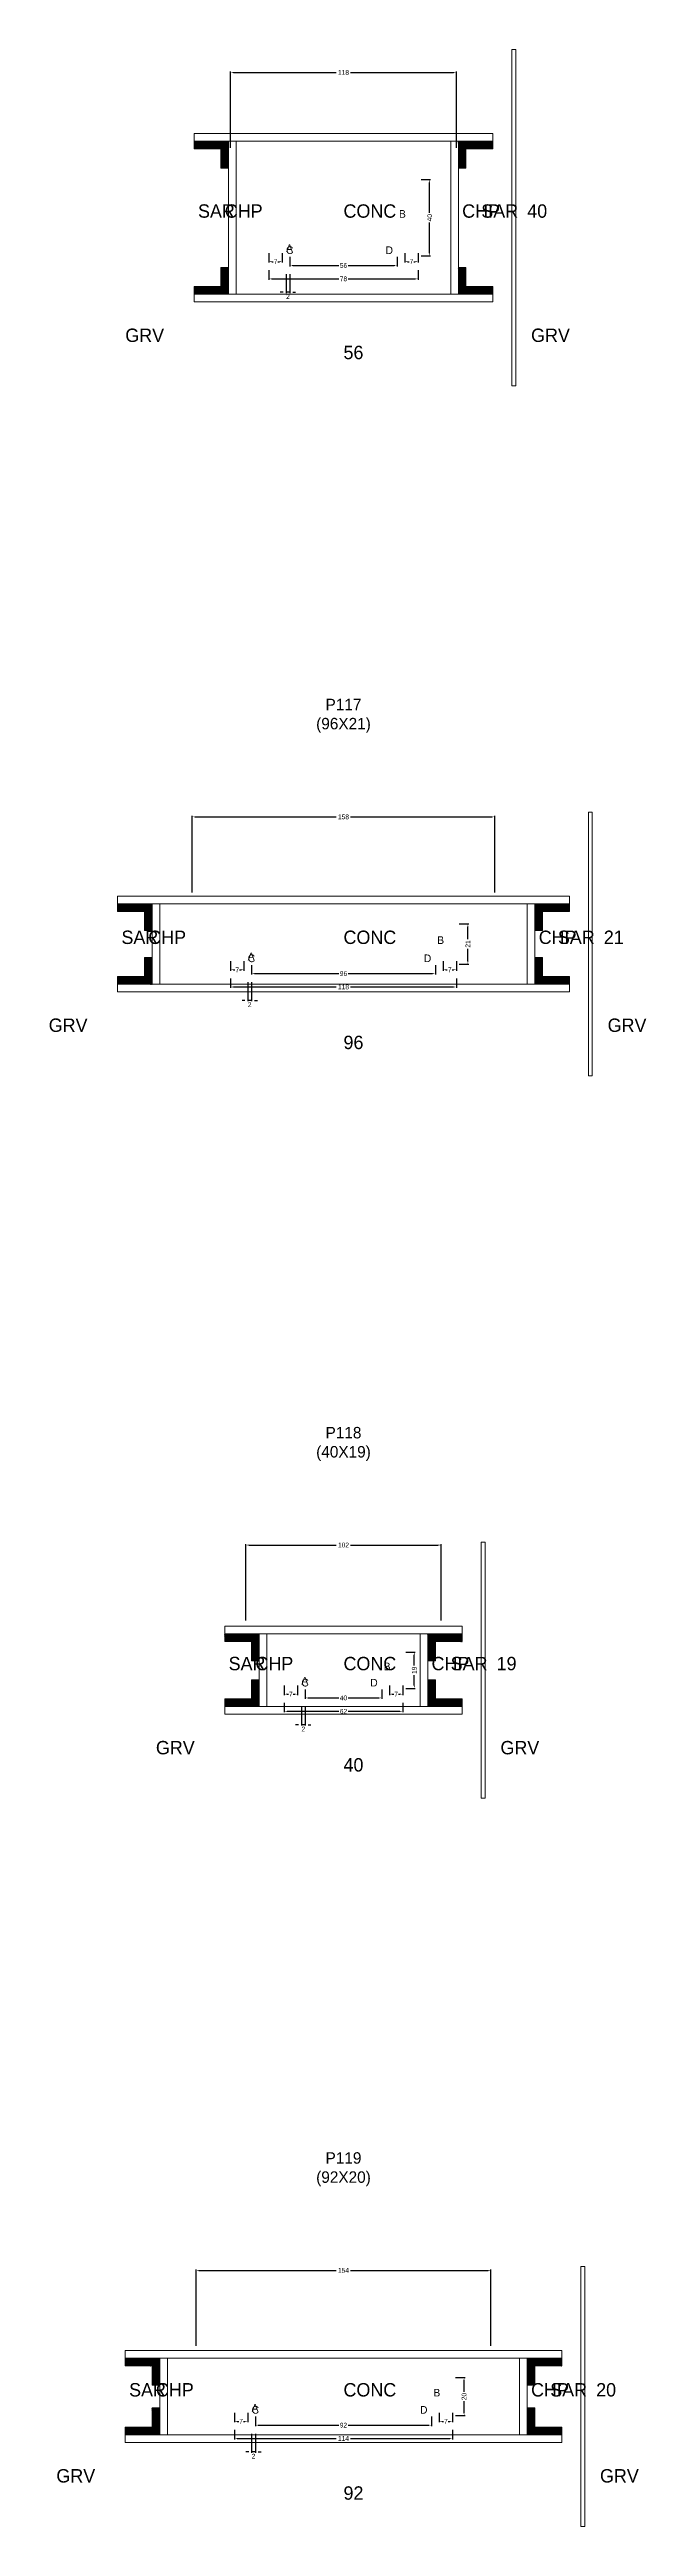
# Model space of a CAD drawing. Header units: centimetres. Extents: x -10500 to 4121, y -45226 to 295.
# Drawn here: x -154 to 158, y -26528 to -25232 of the extents above; entities that cross this region are included whole.
import ezdxf

# ---------------------------------------------------------------- set-up
doc = ezdxf.new("R2010")
doc.units = ezdxf.units.CM
for name, color, linetype in [('COTA', 241, 'Continuous'), ('Hachura', 251, 'Continuous'), ('NOMENCLATURA', 7, 'Continuous'), ('SARRAFO', 251, 'Continuous'), ('Texto Seção', 7, 'Continuous')]:
    doc.layers.add(name, color=color, linetype=linetype)
doc.dimstyles.new('cotax2', dxfattribs={"dimtxt": 2.5, "dimasz": 1.5, "dimexe": 0.5, "dimexo": 0.5, "dimgap": 0.5, "dimtad": 1, "dimcen": 2.5, "dimazin": 3, "dimtfac": 1, "dimtmove": 0, "dimatfit": 3})

# ---------------------------------------------------------------- blocks, each defined once
blk = doc.blocks.new('_CLOSEDFILLED')
at = {"color": 0, "linetype": 'BYBLOCK'}
blk.add_solid([(-1, 0.16), (0, 0), (-1, -0.16)], dxfattribs=at)
blk = doc.blocks.new('*D1756')
for p, q in [((-39, -25347.5), (-39, -25352.5)), ((39, -25347.5), (39, -25352.5)), ((-37.5, -25352), (-2.5, -25352)), ((2.5, -25352), (37.5, -25352))]:
    blk.add_line(p, q)
at = {"layer": 'Defpoints'}
for p in [(-39, -25347), (39, -25347), (-39, -25352)]:
    blk.add_point(p, dxfattribs=at)
at = {"layer": 'COTA', "xscale": 1.5, "yscale": 1.5, "rotation": 180}
blk.add_blockref('_CLOSEDFILLED', (-39, -25352), dxfattribs=at)
at = {"layer": 'COTA', "xscale": 1.5, "yscale": 1.5}
blk.add_blockref('_CLOSEDFILLED', (39, -25352), dxfattribs=at)
at = {"layer": 'COTA', "insert": (0, -25352), "char_height": 2.5, "attachment_point": 5}
blk.add_mtext('78', dxfattribs=at)
blk = doc.blocks.new('*D1757')
for p, q in [((-28, -25340.5), (-28, -25345.5)), ((-26.5, -25345), (-2.5, -25345)), ((2.5, -25345), (26.5, -25345)), ((28, -25340.5), (28, -25345.5))]:
    blk.add_line(p, q)
at = {"layer": 'Defpoints'}
for p in [(-28, -25340), (-28, -25345), (28, -25340)]:
    blk.add_point(p, dxfattribs=at)
at = {"layer": 'COTA', "xscale": 1.5, "yscale": 1.5, "rotation": 180}
blk.add_blockref('_CLOSEDFILLED', (-28, -25345), dxfattribs=at)
at = {"layer": 'COTA', "xscale": 1.5, "yscale": 1.5}
blk.add_blockref('_CLOSEDFILLED', (28, -25345), dxfattribs=at)
at = {"layer": 'COTA', "insert": (0, -25345), "char_height": 2.5, "attachment_point": 5}
blk.add_mtext('56', dxfattribs=at)
blk = doc.blocks.new('*D1758')
for p, q in [((40.5, -25300), (45.5, -25300)), ((45, -25317.5), (45, -25301.5)), ((45, -25338.5), (45, -25322.5)), ((40.5, -25340), (45.5, -25340))]:
    blk.add_line(p, q)
at = {"layer": 'Defpoints'}
for p in [(40, -25300), (40, -25340), (45, -25340)]:
    blk.add_point(p, dxfattribs=at)
at = {"layer": 'COTA', "xscale": 1.5, "yscale": 1.5}
for p, rotation in [((45, -25300), 90), ((45, -25340), 270)]:
    blk.add_blockref('_CLOSEDFILLED', p, dxfattribs=dict(at, rotation=rotation))
at = {"layer": 'COTA', "insert": (45, -25320), "char_height": 2.5, "attachment_point": 5, "rotation": 90}
blk.add_mtext('40', dxfattribs=at)
blk = doc.blocks.new('*D1759')
for p, q in [((-39, -25338.5), (-39, -25343.5)), ((-37.5, -25343), (-36.75, -25343)), ((-34.25, -25343), (-33.5, -25343)), ((-32, -25338.5), (-32, -25343.5))]:
    blk.add_line(p, q)
at = {"layer": 'Defpoints'}
for p in [(-39, -25338), (-39, -25343), (-32, -25338)]:
    blk.add_point(p, dxfattribs=at)
at = {"layer": 'COTA', "xscale": 1.5, "yscale": 1.5, "rotation": 180}
blk.add_blockref('_CLOSEDFILLED', (-39, -25343), dxfattribs=at)
at = {"layer": 'COTA', "xscale": 1.5, "yscale": 1.5}
blk.add_blockref('_CLOSEDFILLED', (-32, -25343), dxfattribs=at)
at = {"layer": 'COTA', "insert": (-35.5, -25343), "char_height": 2.5, "attachment_point": 5}
blk.add_mtext('7', dxfattribs=at)
blk = doc.blocks.new('*D1760')
for p, q in [((32, -25338.5), (32, -25343.5)), ((33.5, -25343), (34.25, -25343)), ((36.75, -25343), (37.5, -25343)), ((39, -25338.5), (39, -25343.5))]:
    blk.add_line(p, q)
at = {"layer": 'Defpoints'}
for p in [(32, -25338), (32, -25343), (39, -25338)]:
    blk.add_point(p, dxfattribs=at)
at = {"layer": 'COTA', "xscale": 1.5, "yscale": 1.5, "rotation": 180}
blk.add_blockref('_CLOSEDFILLED', (32, -25343), dxfattribs=at)
at = {"layer": 'COTA', "xscale": 1.5, "yscale": 1.5}
blk.add_blockref('_CLOSEDFILLED', (39, -25343), dxfattribs=at)
at = {"layer": 'COTA', "insert": (35.5, -25343), "char_height": 2.5, "attachment_point": 5}
blk.add_mtext('7', dxfattribs=at)
blk = doc.blocks.new('*D1761')
for p, q in [((-59, -25283.5), (-59, -25243.5)), ((-57.5, -25244), (-3.75, -25244)), ((3.75, -25244), (57.5, -25244)), ((59, -25283.5), (59, -25243.5))]:
    blk.add_line(p, q)
at = {"layer": 'Defpoints'}
for p in [(-59, -25244), (-59, -25284), (59, -25284)]:
    blk.add_point(p, dxfattribs=at)
at = {"layer": 'COTA', "xscale": 1.5, "yscale": 1.5, "rotation": 180}
blk.add_blockref('_CLOSEDFILLED', (-59, -25244), dxfattribs=at)
at = {"layer": 'COTA', "xscale": 1.5, "yscale": 1.5}
blk.add_blockref('_CLOSEDFILLED', (59, -25244), dxfattribs=at)
at = {"layer": 'COTA', "insert": (0, -25244), "char_height": 2.5, "attachment_point": 5}
blk.add_mtext('118', dxfattribs=at)
blk = doc.blocks.new('*D1782')
for p, q in [((-59, -25718), (-59, -25723)), ((-57.5, -25722.5), (-3.75, -25722.5)), ((3.75, -25722.5), (57.5, -25722.5)), ((59, -25718), (59, -25723))]:
    blk.add_line(p, q)
at = {"layer": 'Defpoints'}
for p in [(-59, -25717.5), (-59, -25722.5), (59, -25717.5)]:
    blk.add_point(p, dxfattribs=at)
at = {"layer": 'COTA', "xscale": 1.5, "yscale": 1.5, "rotation": 180}
blk.add_blockref('_CLOSEDFILLED', (-59, -25722.5), dxfattribs=at)
at = {"layer": 'COTA', "xscale": 1.5, "yscale": 1.5}
blk.add_blockref('_CLOSEDFILLED', (59, -25722.5), dxfattribs=at)
at = {"layer": 'COTA', "insert": (0, -25722.5), "char_height": 2.5, "attachment_point": 5}
blk.add_mtext('118', dxfattribs=at)
blk = doc.blocks.new('*D1783')
for p, q in [((-48, -25711), (-48, -25716)), ((48, -25711), (48, -25716)), ((-46.5, -25715.5), (-2.5, -25715.5)), ((2.5, -25715.5), (46.5, -25715.5))]:
    blk.add_line(p, q)
at = {"layer": 'Defpoints'}
for p in [(-48, -25710.5), (48, -25710.5), (-48, -25715.5)]:
    blk.add_point(p, dxfattribs=at)
at = {"layer": 'COTA', "xscale": 1.5, "yscale": 1.5, "rotation": 180}
blk.add_blockref('_CLOSEDFILLED', (-48, -25715.5), dxfattribs=at)
at = {"layer": 'COTA', "xscale": 1.5, "yscale": 1.5}
blk.add_blockref('_CLOSEDFILLED', (48, -25715.5), dxfattribs=at)
at = {"layer": 'COTA', "insert": (0, -25715.5), "char_height": 2.5, "attachment_point": 5}
blk.add_mtext('96', dxfattribs=at)
blk = doc.blocks.new('*D1784')
for p, q in [((60.5, -25689.5), (65.5, -25689.5)), ((65, -25697.5), (65, -25691)), ((60.5, -25710.5), (65.5, -25710.5)), ((65, -25709), (65, -25702.5))]:
    blk.add_line(p, q)
at = {"layer": 'Defpoints'}
for p in [(60, -25689.5), (60, -25710.5), (65, -25710.5)]:
    blk.add_point(p, dxfattribs=at)
at = {"layer": 'COTA', "xscale": 1.5, "yscale": 1.5}
for p, rotation in [((65, -25689.5), 90), ((65, -25710.5), 270)]:
    blk.add_blockref('_CLOSEDFILLED', p, dxfattribs=dict(at, rotation=rotation))
at = {"layer": 'COTA', "insert": (65, -25700), "char_height": 2.5, "attachment_point": 5, "rotation": 90}
blk.add_mtext('21', dxfattribs=at)
blk = doc.blocks.new('*D1785')
for p, q in [((-59, -25709), (-59, -25714)), ((-52, -25709), (-52, -25714)), ((-57.5, -25713.5), (-56.75, -25713.5)), ((-54.25, -25713.5), (-53.5, -25713.5))]:
    blk.add_line(p, q)
at = {"layer": 'Defpoints'}
for p in [(-59, -25708.5), (-52, -25708.5), (-59, -25713.5)]:
    blk.add_point(p, dxfattribs=at)
at = {"layer": 'COTA', "xscale": 1.5, "yscale": 1.5, "rotation": 180}
blk.add_blockref('_CLOSEDFILLED', (-59, -25713.5), dxfattribs=at)
at = {"layer": 'COTA', "xscale": 1.5, "yscale": 1.5}
blk.add_blockref('_CLOSEDFILLED', (-52, -25713.5), dxfattribs=at)
at = {"layer": 'COTA', "insert": (-55.5, -25713.5), "char_height": 2.5, "attachment_point": 5}
blk.add_mtext('7', dxfattribs=at)
blk = doc.blocks.new('*D1786')
for p, q in [((52, -25709), (52, -25714)), ((59, -25709), (59, -25714)), ((53.5, -25713.5), (54.25, -25713.5)), ((56.75, -25713.5), (57.5, -25713.5))]:
    blk.add_line(p, q)
at = {"layer": 'Defpoints'}
for p in [(52, -25708.5), (59, -25708.5), (52, -25713.5)]:
    blk.add_point(p, dxfattribs=at)
at = {"layer": 'COTA', "xscale": 1.5, "yscale": 1.5, "rotation": 180}
blk.add_blockref('_CLOSEDFILLED', (52, -25713.5), dxfattribs=at)
at = {"layer": 'COTA', "xscale": 1.5, "yscale": 1.5}
blk.add_blockref('_CLOSEDFILLED', (59, -25713.5), dxfattribs=at)
at = {"layer": 'COTA', "insert": (55.5, -25713.5), "char_height": 2.5, "attachment_point": 5}
blk.add_mtext('7', dxfattribs=at)
blk = doc.blocks.new('*D1787')
for p, q in [((-79, -25673), (-79, -25633)), ((-77.5, -25633.5), (-3.75, -25633.5)), ((3.75, -25633.5), (77.5, -25633.5)), ((79, -25673), (79, -25633))]:
    blk.add_line(p, q)
at = {"layer": 'Defpoints'}
for p in [(-79, -25633.5), (-79, -25673.5), (79, -25673.5)]:
    blk.add_point(p, dxfattribs=at)
at = {"layer": 'COTA', "xscale": 1.5, "yscale": 1.5, "rotation": 180}
blk.add_blockref('_CLOSEDFILLED', (-79, -25633.5), dxfattribs=at)
at = {"layer": 'COTA', "xscale": 1.5, "yscale": 1.5}
blk.add_blockref('_CLOSEDFILLED', (79, -25633.5), dxfattribs=at)
at = {"layer": 'COTA', "insert": (0, -25633.5), "char_height": 2.5, "attachment_point": 5}
blk.add_mtext('158', dxfattribs=at)
blk = doc.blocks.new('*D1808')
for p, q in [((-31, -26097), (-31, -26102)), ((31, -26097), (31, -26102)), ((-29.5, -26101.5), (-2.5, -26101.5)), ((2.5, -26101.5), (29.5, -26101.5))]:
    blk.add_line(p, q)
at = {"layer": 'Defpoints'}
for p in [(-31, -26096.5), (31, -26096.5), (-31, -26101.5)]:
    blk.add_point(p, dxfattribs=at)
at = {"layer": 'COTA', "xscale": 1.5, "yscale": 1.5, "rotation": 180}
blk.add_blockref('_CLOSEDFILLED', (-31, -26101.5), dxfattribs=at)
at = {"layer": 'COTA', "xscale": 1.5, "yscale": 1.5}
blk.add_blockref('_CLOSEDFILLED', (31, -26101.5), dxfattribs=at)
at = {"layer": 'COTA', "insert": (0, -26101.5), "char_height": 2.5, "attachment_point": 5}
blk.add_mtext('62', dxfattribs=at)
blk = doc.blocks.new('*D1809')
for p, q in [((-20, -26090), (-20, -26095)), ((-18.5, -26094.5), (-2.5, -26094.5)), ((2.5, -26094.5), (18.5, -26094.5)), ((20, -26090), (20, -26095))]:
    blk.add_line(p, q)
at = {"layer": 'Defpoints'}
for p in [(-20, -26089.5), (-20, -26094.5), (20, -26089.5)]:
    blk.add_point(p, dxfattribs=at)
at = {"layer": 'COTA', "xscale": 1.5, "yscale": 1.5, "rotation": 180}
blk.add_blockref('_CLOSEDFILLED', (-20, -26094.5), dxfattribs=at)
at = {"layer": 'COTA', "xscale": 1.5, "yscale": 1.5}
blk.add_blockref('_CLOSEDFILLED', (20, -26094.5), dxfattribs=at)
at = {"layer": 'COTA', "insert": (0, -26094.5), "char_height": 2.5, "attachment_point": 5}
blk.add_mtext('40', dxfattribs=at)
blk = doc.blocks.new('*D1810')
for p, q in [((32.5, -26070.5), (37.5, -26070.5)), ((37, -26077.5), (37, -26072)), ((37, -26088), (37, -26082.5)), ((32.5, -26089.5), (37.5, -26089.5))]:
    blk.add_line(p, q)
at = {"layer": 'Defpoints'}
for p in [(32, -26070.5), (32, -26089.5), (37, -26089.5)]:
    blk.add_point(p, dxfattribs=at)
at = {"layer": 'COTA', "xscale": 1.5, "yscale": 1.5}
for p, rotation in [((37, -26070.5), 90), ((37, -26089.5), 270)]:
    blk.add_blockref('_CLOSEDFILLED', p, dxfattribs=dict(at, rotation=rotation))
at = {"layer": 'COTA', "insert": (37, -26080), "char_height": 2.5, "attachment_point": 5, "rotation": 90}
blk.add_mtext('19', dxfattribs=at)
blk = doc.blocks.new('*D1811')
for p, q in [((-31, -26088), (-31, -26093)), ((-24, -26088), (-24, -26093)), ((-29.5, -26092.5), (-28.75, -26092.5)), ((-26.25, -26092.5), (-25.5, -26092.5))]:
    blk.add_line(p, q)
at = {"layer": 'Defpoints'}
for p in [(-31, -26087.5), (-24, -26087.5), (-31, -26092.5)]:
    blk.add_point(p, dxfattribs=at)
at = {"layer": 'COTA', "xscale": 1.5, "yscale": 1.5, "rotation": 180}
blk.add_blockref('_CLOSEDFILLED', (-31, -26092.5), dxfattribs=at)
at = {"layer": 'COTA', "xscale": 1.5, "yscale": 1.5}
blk.add_blockref('_CLOSEDFILLED', (-24, -26092.5), dxfattribs=at)
at = {"layer": 'COTA', "insert": (-27.5, -26092.5), "char_height": 2.5, "attachment_point": 5}
blk.add_mtext('7', dxfattribs=at)
blk = doc.blocks.new('*D1812')
for p, q in [((24, -26088), (24, -26093)), ((31, -26088), (31, -26093)), ((25.5, -26092.5), (26.25, -26092.5)), ((28.75, -26092.5), (29.5, -26092.5))]:
    blk.add_line(p, q)
at = {"layer": 'Defpoints'}
for p in [(24, -26087.5), (31, -26087.5), (24, -26092.5)]:
    blk.add_point(p, dxfattribs=at)
at = {"layer": 'COTA', "xscale": 1.5, "yscale": 1.5, "rotation": 180}
blk.add_blockref('_CLOSEDFILLED', (24, -26092.5), dxfattribs=at)
at = {"layer": 'COTA', "xscale": 1.5, "yscale": 1.5}
blk.add_blockref('_CLOSEDFILLED', (31, -26092.5), dxfattribs=at)
at = {"layer": 'COTA', "insert": (27.5, -26092.5), "char_height": 2.5, "attachment_point": 5}
blk.add_mtext('7', dxfattribs=at)
blk = doc.blocks.new('*D1813')
for p, q in [((-51, -26054), (-51, -26014)), ((-49.5, -26014.5), (-3.75, -26014.5)), ((3.75, -26014.5), (49.5, -26014.5)), ((51, -26054), (51, -26014))]:
    blk.add_line(p, q)
at = {"layer": 'Defpoints'}
for p in [(-51, -26014.5), (-51, -26054.5), (51, -26054.5)]:
    blk.add_point(p, dxfattribs=at)
at = {"layer": 'COTA', "xscale": 1.5, "yscale": 1.5, "rotation": 180}
blk.add_blockref('_CLOSEDFILLED', (-51, -26014.5), dxfattribs=at)
at = {"layer": 'COTA', "xscale": 1.5, "yscale": 1.5}
blk.add_blockref('_CLOSEDFILLED', (51, -26014.5), dxfattribs=at)
at = {"layer": 'COTA', "insert": (0, -26014.5), "char_height": 2.5, "attachment_point": 5}
blk.add_mtext('102', dxfattribs=at)
blk = doc.blocks.new('*D1834')
for p, q in [((-57, -26477.5), (-57, -26482.5)), ((-55.5, -26482), (-3.75, -26482)), ((3.75, -26482), (55.5, -26482)), ((57, -26477.5), (57, -26482.5))]:
    blk.add_line(p, q)
at = {"layer": 'Defpoints'}
for p in [(-57, -26477), (57, -26477), (-57, -26482)]:
    blk.add_point(p, dxfattribs=at)
at = {"layer": 'COTA', "xscale": 1.5, "yscale": 1.5, "rotation": 180}
blk.add_blockref('_CLOSEDFILLED', (-57, -26482), dxfattribs=at)
at = {"layer": 'COTA', "xscale": 1.5, "yscale": 1.5}
blk.add_blockref('_CLOSEDFILLED', (57, -26482), dxfattribs=at)
at = {"layer": 'COTA', "insert": (0, -26482), "char_height": 2.5, "attachment_point": 5}
blk.add_mtext('114', dxfattribs=at)
blk = doc.blocks.new('*D1835')
for p, q in [((-46, -26470.5), (-46, -26475.5)), ((-44.5, -26475), (-2.5, -26475)), ((2.5, -26475), (44.5, -26475)), ((46, -26470.5), (46, -26475.5))]:
    blk.add_line(p, q)
at = {"layer": 'Defpoints'}
for p in [(-46, -26470), (-46, -26475), (46, -26470)]:
    blk.add_point(p, dxfattribs=at)
at = {"layer": 'COTA', "xscale": 1.5, "yscale": 1.5, "rotation": 180}
blk.add_blockref('_CLOSEDFILLED', (-46, -26475), dxfattribs=at)
at = {"layer": 'COTA', "xscale": 1.5, "yscale": 1.5}
blk.add_blockref('_CLOSEDFILLED', (46, -26475), dxfattribs=at)
at = {"layer": 'COTA', "insert": (0, -26475), "char_height": 2.5, "attachment_point": 5}
blk.add_mtext('92', dxfattribs=at)
blk = doc.blocks.new('*D1836')
for p, q in [((58.5, -26450), (63.5, -26450)), ((63, -26457.5), (63, -26451.5)), ((63, -26468.5), (63, -26462.5)), ((58.5, -26470), (63.5, -26470))]:
    blk.add_line(p, q)
at = {"layer": 'Defpoints'}
for p in [(58, -26450), (58, -26470), (63, -26470)]:
    blk.add_point(p, dxfattribs=at)
at = {"layer": 'COTA', "xscale": 1.5, "yscale": 1.5}
for p, rotation in [((63, -26450), 90), ((63, -26470), 270)]:
    blk.add_blockref('_CLOSEDFILLED', p, dxfattribs=dict(at, rotation=rotation))
at = {"layer": 'COTA', "insert": (63, -26460), "char_height": 2.5, "attachment_point": 5, "rotation": 90}
blk.add_mtext('20', dxfattribs=at)
blk = doc.blocks.new('*D1837')
for p, q in [((-57, -26468.5), (-57, -26473.5)), ((-55.5, -26473), (-54.75, -26473)), ((-52.25, -26473), (-51.5, -26473)), ((-50, -26468.5), (-50, -26473.5))]:
    blk.add_line(p, q)
at = {"layer": 'Defpoints'}
for p in [(-57, -26468), (-57, -26473), (-50, -26468)]:
    blk.add_point(p, dxfattribs=at)
at = {"layer": 'COTA', "xscale": 1.5, "yscale": 1.5, "rotation": 180}
blk.add_blockref('_CLOSEDFILLED', (-57, -26473), dxfattribs=at)
at = {"layer": 'COTA', "xscale": 1.5, "yscale": 1.5}
blk.add_blockref('_CLOSEDFILLED', (-50, -26473), dxfattribs=at)
at = {"layer": 'COTA', "insert": (-53.5, -26473), "char_height": 2.5, "attachment_point": 5}
blk.add_mtext('7', dxfattribs=at)
blk = doc.blocks.new('*D1838')
for p, q in [((50, -26468.5), (50, -26473.5)), ((51.5, -26473), (52.25, -26473)), ((54.75, -26473), (55.5, -26473)), ((57, -26468.5), (57, -26473.5))]:
    blk.add_line(p, q)
at = {"layer": 'Defpoints'}
for p in [(50, -26468), (50, -26473), (57, -26468)]:
    blk.add_point(p, dxfattribs=at)
at = {"layer": 'COTA', "xscale": 1.5, "yscale": 1.5, "rotation": 180}
blk.add_blockref('_CLOSEDFILLED', (50, -26473), dxfattribs=at)
at = {"layer": 'COTA', "xscale": 1.5, "yscale": 1.5}
blk.add_blockref('_CLOSEDFILLED', (57, -26473), dxfattribs=at)
at = {"layer": 'COTA', "insert": (53.5, -26473), "char_height": 2.5, "attachment_point": 5}
blk.add_mtext('7', dxfattribs=at)
blk = doc.blocks.new('*D1839')
for p, q in [((-77, -26433.5), (-77, -26393.5)), ((-75.5, -26394), (-3.75, -26394)), ((3.75, -26394), (75.5, -26394)), ((77, -26433.5), (77, -26393.5))]:
    blk.add_line(p, q)
at = {"layer": 'Defpoints'}
for p in [(-77, -26394), (-77, -26434), (77, -26434)]:
    blk.add_point(p, dxfattribs=at)
at = {"layer": 'COTA', "xscale": 1.5, "yscale": 1.5, "rotation": 180}
blk.add_blockref('_CLOSEDFILLED', (-77, -26394), dxfattribs=at)
at = {"layer": 'COTA', "xscale": 1.5, "yscale": 1.5}
blk.add_blockref('_CLOSEDFILLED', (77, -26394), dxfattribs=at)
at = {"layer": 'COTA', "insert": (0, -26394), "char_height": 2.5, "attachment_point": 5}
blk.add_mtext('154', dxfattribs=at)

msp = doc.modelspace()

# ---------------------------------------------------------------- hatches: boundary and pattern name
at = {"layer": 'SARRAFO'}
h = msp.add_hatch(dxfattribs=at)
h.set_pattern_fill('SOLID', scale=2)
h.paths.add_polyline_path([(-78, -25284), (-64, -25284), (-64, -25280), (-78, -25280)])
h = msp.add_hatch(dxfattribs=at)
h.set_pattern_fill('SOLID', scale=2)
h.paths.add_polyline_path([(-64, -25294), (-60, -25294), (-60, -25280), (-64, -25280)])
h = msp.add_hatch(dxfattribs=at)
h.set_pattern_fill('SOLID', scale=2)
h.paths.add_polyline_path([(60, -25294), (64, -25294), (64, -25280), (60, -25280)])
h = msp.add_hatch(dxfattribs=at)
h.set_pattern_fill('SOLID', scale=2)
h.paths.add_polyline_path([(64, -25284), (78, -25284), (78, -25280), (64, -25280)])
h = msp.add_hatch(dxfattribs=at)
h.set_pattern_fill('SOLID', scale=2)
h.paths.add_polyline_path([(-64, -25360), (-60, -25360), (-60, -25346), (-64, -25346)])
h = msp.add_hatch(dxfattribs=at)
h.set_pattern_fill('SOLID', scale=2)
h.paths.add_polyline_path([(60, -25360), (64, -25360), (64, -25346), (60, -25346)])
h = msp.add_hatch(dxfattribs=at)
h.set_pattern_fill('SOLID', scale=2)
h.paths.add_polyline_path([(-78, -25360), (-64, -25360), (-64, -25356), (-78, -25356)])
h = msp.add_hatch(dxfattribs=at)
h.set_pattern_fill('SOLID', scale=2)
h.paths.add_polyline_path([(64, -25360), (78, -25360), (78, -25356), (64, -25356)])
h = msp.add_hatch(dxfattribs=at)
h.set_pattern_fill('SOLID', scale=2)
h.paths.add_polyline_path([(-118, -25683), (-104, -25683), (-104, -25679), (-118, -25679)])
h = msp.add_hatch(dxfattribs=at)
h.set_pattern_fill('SOLID', scale=2)
h.paths.add_polyline_path([(-104, -25693), (-100, -25693), (-100, -25679), (-104, -25679)])
h = msp.add_hatch(dxfattribs=at)
h.set_pattern_fill('SOLID', scale=2)
h.paths.add_polyline_path([(100, -25693), (104, -25693), (104, -25679), (100, -25679)])
h = msp.add_hatch(dxfattribs=at)
h.set_pattern_fill('SOLID', scale=2)
h.paths.add_polyline_path([(104, -25683), (118, -25683), (118, -25679), (104, -25679)])
h = msp.add_hatch(dxfattribs=at)
h.set_pattern_fill('SOLID', scale=2)
h.paths.add_polyline_path([(-104, -25721), (-100, -25721), (-100, -25707), (-104, -25707)])
h = msp.add_hatch(dxfattribs=at)
h.set_pattern_fill('SOLID', scale=2)
h.paths.add_polyline_path([(100, -25721), (104, -25721), (104, -25707), (100, -25707)])
h = msp.add_hatch(dxfattribs=at)
h.set_pattern_fill('SOLID', scale=2)
h.paths.add_polyline_path([(-118, -25721), (-104, -25721), (-104, -25717), (-118, -25717)])
h = msp.add_hatch(dxfattribs=at)
h.set_pattern_fill('SOLID', scale=2)
h.paths.add_polyline_path([(104, -25721), (118, -25721), (118, -25717), (104, -25717)])
h = msp.add_hatch(dxfattribs=at)
h.set_pattern_fill('SOLID', scale=2)
h.paths.add_polyline_path([(-62, -26065), (-48, -26065), (-48, -26061), (-62, -26061)])
h = msp.add_hatch(dxfattribs=at)
h.set_pattern_fill('SOLID', scale=2)
h.paths.add_polyline_path([(-48, -26075), (-44, -26075), (-44, -26061), (-48, -26061)])
h = msp.add_hatch(dxfattribs=at)
h.set_pattern_fill('SOLID', scale=2)
h.paths.add_polyline_path([(44, -26075), (48, -26075), (48, -26061), (44, -26061)])
h = msp.add_hatch(dxfattribs=at)
h.set_pattern_fill('SOLID', scale=2)
h.paths.add_polyline_path([(48, -26065), (62, -26065), (62, -26061), (48, -26061)])
h = msp.add_hatch(dxfattribs=at)
h.set_pattern_fill('SOLID', scale=2)
h.paths.add_polyline_path([(-48, -26099), (-44, -26099), (-44, -26085), (-48, -26085)])
h = msp.add_hatch(dxfattribs=at)
h.set_pattern_fill('SOLID', scale=2)
h.paths.add_polyline_path([(44, -26099), (48, -26099), (48, -26085), (44, -26085)])
h = msp.add_hatch(dxfattribs=at)
h.set_pattern_fill('SOLID', scale=2)
h.paths.add_polyline_path([(-62, -26099), (-48, -26099), (-48, -26095), (-62, -26095)])
h = msp.add_hatch(dxfattribs=at)
h.set_pattern_fill('SOLID', scale=2)
h.paths.add_polyline_path([(48, -26099), (62, -26099), (62, -26095), (48, -26095)])
h = msp.add_hatch(dxfattribs=at)
h.set_pattern_fill('SOLID', scale=2)
h.paths.add_polyline_path([(-114, -26444), (-100, -26444), (-100, -26440), (-114, -26440)])
h = msp.add_hatch(dxfattribs=at)
h.set_pattern_fill('SOLID', scale=2)
h.paths.add_polyline_path([(-100, -26454), (-96, -26454), (-96, -26440), (-100, -26440)])
h = msp.add_hatch(dxfattribs=at)
h.set_pattern_fill('SOLID', scale=2)
h.paths.add_polyline_path([(96, -26454), (100, -26454), (100, -26440), (96, -26440)])
h = msp.add_hatch(dxfattribs=at)
h.set_pattern_fill('SOLID', scale=2)
h.paths.add_polyline_path([(100, -26444), (114, -26444), (114, -26440), (100, -26440)])
h = msp.add_hatch(dxfattribs=at)
h.set_pattern_fill('SOLID', scale=2)
h.paths.add_polyline_path([(-114, -26480), (-100, -26480), (-100, -26476), (-114, -26476)])
h = msp.add_hatch(dxfattribs=at)
h.set_pattern_fill('SOLID', scale=2)
h.paths.add_polyline_path([(-100, -26480), (-96, -26480), (-96, -26466), (-100, -26466)])
h = msp.add_hatch(dxfattribs=at)
h.set_pattern_fill('SOLID', scale=2)
h.paths.add_polyline_path([(96, -26480), (100, -26480), (100, -26466), (96, -26466)])
h = msp.add_hatch(dxfattribs=at)
h.set_pattern_fill('SOLID', scale=2)
h.paths.add_polyline_path([(100, -26480), (114, -26480), (114, -26476), (100, -26476)])

# ---------------------------------------------------------------- linework, layer by layer
at = {"layer": 'Hachura', "lineweight": 13}
for points in [[(88, -25408), (90, -25408), (90, -25232), (88, -25232)], [(128, -25769), (130, -25769), (130, -25631), (128, -25631)], [(72, -26147), (74, -26147), (74, -26013), (72, -26013)], [(124, -26528), (126, -26528), (126, -26392), (124, -26392)]]:
    msp.add_lwpolyline(points, close=True, dxfattribs=at)
at = {"layer": 'Hachura', "lineweight": 18}
for points in [[(-78, -25280), (78, -25280), (78, -25276), (-78, -25276)], [(-60, -25360), (-56, -25360), (-56, -25280), (-60, -25280)], [(56, -25360), (60, -25360), (60, -25280), (56, -25280)], [(-78, -25364), (78, -25364), (78, -25360), (-78, -25360)], [(-118, -25679), (118, -25679), (118, -25675), (-118, -25675)], [(-100, -25721), (-96, -25721), (-96, -25679), (-100, -25679)], [(96, -25721), (100, -25721), (100, -25679), (96, -25679)], [(-118, -25725), (118, -25725), (118, -25721), (-118, -25721)], [(-62, -26061), (62, -26061), (62, -26057), (-62, -26057)], [(-44, -26099), (-40, -26099), (-40, -26061), (-44, -26061)], [(40, -26099), (44, -26099), (44, -26061), (40, -26061)], [(-62, -26103), (62, -26103), (62, -26099), (-62, -26099)], [(-114, -26440), (114, -26440), (114, -26436), (-114, -26436)], [(-96, -26480), (-92, -26480), (-92, -26440), (-96, -26440)], [(92, -26480), (96, -26480), (96, -26440), (92, -26440)], [(-114, -26484), (114, -26484), (114, -26480), (-114, -26480)]]:
    msp.add_lwpolyline(points, close=True, dxfattribs=at)
at = {"layer": 'SARRAFO', "lineweight": 13}
for points in [[(-78, -25284), (-64, -25284), (-64, -25280), (-78, -25280)], [(-64, -25294), (-60, -25294), (-60, -25280), (-64, -25280)], [(60, -25294), (64, -25294), (64, -25280), (60, -25280)], [(64, -25284), (78, -25284), (78, -25280), (64, -25280)], [(-64, -25360), (-60, -25360), (-60, -25346), (-64, -25346)], [(60, -25360), (64, -25360), (64, -25346), (60, -25346)], [(-78, -25360), (-64, -25360), (-64, -25356), (-78, -25356)], [(64, -25360), (78, -25360), (78, -25356), (64, -25356)], [(-118, -25683), (-104, -25683), (-104, -25679), (-118, -25679)], [(-104, -25693), (-100, -25693), (-100, -25679), (-104, -25679)], [(100, -25693), (104, -25693), (104, -25679), (100, -25679)], [(104, -25683), (118, -25683), (118, -25679), (104, -25679)], [(-104, -25721), (-100, -25721), (-100, -25707), (-104, -25707)], [(100, -25721), (104, -25721), (104, -25707), (100, -25707)], [(-118, -25721), (-104, -25721), (-104, -25717), (-118, -25717)], [(104, -25721), (118, -25721), (118, -25717), (104, -25717)], [(-62, -26065), (-48, -26065), (-48, -26061), (-62, -26061)], [(-48, -26075), (-44, -26075), (-44, -26061), (-48, -26061)], [(44, -26075), (48, -26075), (48, -26061), (44, -26061)], [(48, -26065), (62, -26065), (62, -26061), (48, -26061)], [(-48, -26099), (-44, -26099), (-44, -26085), (-48, -26085)], [(44, -26099), (48, -26099), (48, -26085), (44, -26085)], [(-62, -26099), (-48, -26099), (-48, -26095), (-62, -26095)], [(48, -26099), (62, -26099), (62, -26095), (48, -26095)], [(-114, -26444), (-100, -26444), (-100, -26440), (-114, -26440)], [(-100, -26454), (-96, -26454), (-96, -26440), (-100, -26440)], [(96, -26454), (100, -26454), (100, -26440), (96, -26440)], [(100, -26444), (114, -26444), (114, -26440), (100, -26440)], [(-114, -26480), (-100, -26480), (-100, -26476), (-114, -26476)], [(-100, -26480), (-96, -26480), (-96, -26466), (-100, -26466)], [(96, -26480), (100, -26480), (100, -26466), (96, -26466)], [(100, -26480), (114, -26480), (114, -26476), (100, -26476)]]:
    msp.add_lwpolyline(points, close=True, dxfattribs=at)

# ---------------------------------------------------------------- texts
at = {"layer": 'NOMENCLATURA'}
for s, p in [('B', (29, -25320)), ('A', (-30, -25338)), ('C', (-30, -25339)), ('D', (22, -25339)), ('B', (49, -25700)), ('A', (-50, -25708.5)), ('C', (-50, -25709.5)), ('D', (42, -25709.5)), ('A', (-22, -26087.5)), ('C', (-22, -26088.5)), ('D', (14, -26088.5)), ('B', (21, -26080)), ('A', (-48, -26468)), ('B', (47, -26460)), ('C', (-48, -26469)), ('D', (40, -26469))]:
    msp.add_text(s, height=4, dxfattribs=at).set_placement(p)
at = {"layer": 'NOMENCLATURA', "char_height": 6, "attachment_point": 8}
for s, insert in [('P117\\P(96X21)', (0, -25589.5)), ('P118\\P(40X19)', (0, -25970.5)), ('P119\\P(92X20)', (0, -26350))]:
    msp.add_mtext(s, dxfattribs=dict(at, insert=insert))
at = {"layer": 'Texto Seção'}
for s, p in [('SAR', (-76, -25320)), ('CHP', (-62, -25320)), ('CONC', (0, -25320)), ('CHP', (62, -25320)), ('SAR', (72, -25320)), ('40', (96, -25320)), ('GRV', (-114, -25385)), ('56', (0, -25394)), ('GRV', (98, -25385)), ('SAR', (-116, -25700)), ('CHP', (-102, -25700)), ('CONC', (0, -25700)), ('CHP', (102, -25700)), ('SAR', (112, -25700)), ('21', (136, -25700)), ('GRV', (-154, -25746)), ('96', (0, -25755)), ('GRV', (138, -25746)), ('SAR', (-60, -26080)), ('CHP', (-46, -26080)), ('CONC', (0, -26080)), ('CHP', (46, -26080)), ('SAR', (56, -26080)), ('19', (80, -26080)), ('GRV', (-98, -26124)), ('40', (0, -26133)), ('GRV', (82, -26124)), ('SAR', (-112, -26460)), ('CHP', (-98, -26460)), ('CONC', (0, -26460)), ('CHP', (98, -26460)), ('SAR', (108, -26460)), ('20', (132, -26460)), ('GRV', (-150, -26505)), ('GRV', (134, -26505)), ('92', (0, -26514))]:
    msp.add_text(s, height=7, dxfattribs=at).set_placement(p)

# ---------------------------------------------------------------- dimensions: what is measured, and where the dimension line sits
at = {"layer": 'COTA'}
for base, p1, p2, picture, middle in [((-59, -25244), (-59, -25284), (59, -25284), '*D1761', (0, -25244)), ((-39, -25343), (-39, -25338), (-32, -25338), '*D1759', (-35.5, -25343)), ((-39, -25352), (-39, -25347), (39, -25347), '*D1756', (0, -25352)), ((-28, -25345), (-28, -25340), (28, -25340), '*D1757', (0, -25345)), ((32, -25343), (32, -25338), (39, -25338), '*D1760', (35.5, -25343)), ((-79, -25633.5), (-79, -25673.5), (79, -25673.5), '*D1787', (0, -25633.5)), ((-59, -25713.5), (-59, -25708.5), (-52, -25708.5), '*D1785', (-55.5, -25713.5)), ((-48, -25715.5), (-48, -25710.5), (48, -25710.5), '*D1783', (0, -25715.5)), ((52, -25713.5), (52, -25708.5), (59, -25708.5), '*D1786', (55.5, -25713.5)), ((-59, -25722.5), (-59, -25717.5), (59, -25717.5), '*D1782', (0, -25722.5)), ((-51, -26014.5), (-51, -26054.5), (51, -26054.5), '*D1813', (0, -26014.5)), ((-31, -26092.5), (-31, -26087.5), (-24, -26087.5), '*D1811', (-27.5, -26092.5)), ((24, -26092.5), (24, -26087.5), (31, -26087.5), '*D1812', (27.5, -26092.5)), ((-31, -26101.5), (-31, -26096.5), (31, -26096.5), '*D1808', (0, -26101.5)), ((-20, -26094.5), (-20, -26089.5), (20, -26089.5), '*D1809', (0, -26094.5)), ((-77, -26394), (-77, -26434), (77, -26434), '*D1839', (0, -26394)), ((-57, -26473), (-57, -26468), (-50, -26468), '*D1837', (-53.5, -26473)), ((-57, -26482), (-57, -26477), (57, -26477), '*D1834', (0, -26482)), ((-46, -26475), (-46, -26470), (46, -26470), '*D1835', (0, -26475)), ((50, -26473), (50, -26468), (57, -26468), '*D1838', (53.5, -26473))]:
    dim = msp.add_linear_dim(base=base, p1=p1, p2=p2, dimstyle='cotax2', dxfattribs=at)
    dim.commit()
    dim.dimension.update_dxf_attribs({"geometry": picture, "text_midpoint": middle})
for base, p1, p2, picture, middle in [((45, -25340), (40, -25340), (40, -25300), '*D1758', (45, -25320)), ((65, -25710.5), (60, -25710.5), (60, -25689.5), '*D1784', (65, -25700)), ((37, -26089.5), (32, -26089.5), (32, -26070.5), '*D1810', (37, -26080)), ((63, -26470), (58, -26470), (58, -26450), '*D1836', (63, -26460))]:
    dim = msp.add_linear_dim(base=base, p1=p1, p2=p2, angle=90, dimstyle='cotax2', dxfattribs=at)
    dim.commit()
    dim.dimension.update_dxf_attribs({"geometry": picture, "text_midpoint": middle})
for base, p1, p2 in [((-28, -25359), (-28, -25349), (-30, -25349)), ((-48, -25729.5), (-48, -25719.5), (-50, -25719.5)), ((-20, -26108.5), (-20, -26098.5), (-22, -26098.5)), ((-46, -26489), (-46, -26479), (-48, -26479))]:
    msp.add_linear_dim(base=base, p1=p1, p2=p2, dimstyle='cotax2', dxfattribs=at).render()

doc.saveas('drawing.dxf')
